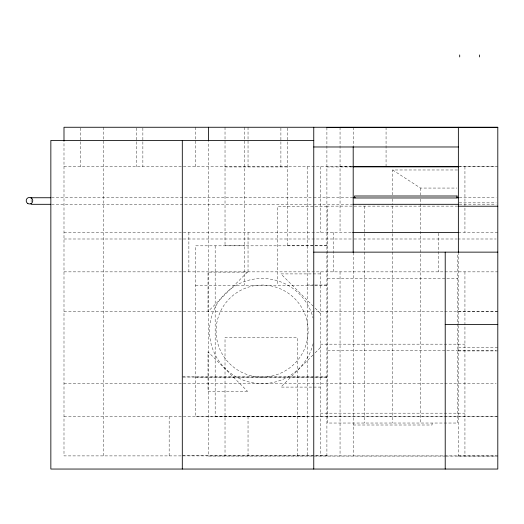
<?xml version="1.0" encoding="UTF-8"?>
<svg xmlns="http://www.w3.org/2000/svg" width="524" height="524" viewBox="0 0 524 524"><rect width="100%" height="100%" fill="white"/><g stroke="black" fill="none" stroke-linecap="round" stroke-linejoin="round"><path stroke-width="0.39" stroke-dasharray="2.62 1.97" d="M312.907 355.082L280.897 387.092L320.334 387.092M315.193 352.796L320.334 347.654M63.994 166.691L353.196 166.691M458.362 166.691L497.8 166.691M340.05 166.789L352.292 166.789M459.404 166.789L496.169 166.789M225.025 166.953L287.473 166.953M326.904 166.953L352.22 166.953M392.633 194.882L392.633 169.979L457.701 169.979M392.633 169.979L420.523 188.057L456.895 188.057M51.594 197.744L312.769 197.744M313.588 197.744L352.069 197.744M459.319 197.744L496.163 197.744M459.168 202.847L496.189 202.847M51.594 204.314L312.769 204.314M313.588 204.314L352.069 204.314M459.319 204.314L496.163 204.314M457.701 206.129L327.566 206.129L327.566 423.032L457.701 423.032L457.701 253.249M326.904 206.391L277.609 206.391L277.609 285.266M63.994 232.42L353.196 232.42M458.362 232.42L497.8 232.42M63.994 238.996L352.383 238.996M354.014 238.996L456.954 238.996M457.766 238.996L496.169 238.996M225.025 245.566L244.747 245.566M287.473 245.566L326.904 245.566M326.904 245.828L195.452 245.828L195.452 416.718L497.8 416.646M63.994 271.858L497.8 271.858M320.334 273.914L280.897 273.914L312.907 305.918M327.566 278.434L457.701 278.434M307.188 285.004L314.289 285.004M315.075 285.004L326.904 285.004M195.452 285.266L326.904 285.266M63.994 311.295L443.88 311.295M444.699 311.295L497.8 311.295M458.362 311.387L497.8 311.387M320.334 344.163L464.939 344.163M458.362 347.445L497.8 347.445M327.566 350.733L457.701 350.733M458.362 350.825L496.189 350.825M458.362 350.916L497.8 350.916M182.293 376.907L326.897 376.907M183.118 377.025L326.904 377.025M195.452 377.28L326.904 377.28M63.994 383.594L443.88 383.594M444.699 383.594L496.169 383.594M320.334 413.174L464.939 413.174M215.168 416.344L307.188 416.344M63.994 416.462L497.8 416.462M353.196 425.003L432.071 425.003L432.071 423.032M182.293 455.782L326.897 455.782M497.8 455.9L63.994 455.9L63.994 141.113M458.362 455.991L496.189 455.991M445.328 456.083L208.598 456.083L208.598 141.742M446.009 456.083L497.8 456.083M315.193 308.204L320.334 313.352M464.939 166.691L464.939 232.42M464.939 271.858L464.939 456.083M458.362 252.142L458.362 456.083M438.647 233.226L438.647 271.858M420.523 188.057L420.523 195.131M420.523 199.061L420.523 202.984M420.523 203.771L420.523 423.032M392.633 198.904L392.633 204.524M392.633 206.129L392.633 423.032M386.064 127.26L386.064 166.691M364.75 206.129L364.75 423.032M353.196 127.26L353.196 146.045M353.196 252.542L353.196 455.9M340.05 127.352L340.05 232.42M340.05 271.858L340.05 456.083M333.48 232.42L333.48 271.858M326.904 127.515L326.904 455.9M320.334 166.691L320.334 232.42M320.334 271.858L320.334 456.083M307.188 166.691L307.188 245.566M307.188 245.828L307.188 455.9M297.318 455.782L297.318 337.469L225.019 337.469L225.019 455.782M287.473 128.059L287.473 245.828M280.897 128.059L280.897 140.936M280.897 141.742L280.897 166.691M248.035 127.26L248.035 166.691M248.035 232.42L248.035 271.858M248.035 416.462L248.035 455.9M244.747 127.26L244.747 285.266M225.025 127.26L225.025 245.828M215.168 245.828L215.168 416.718M195.452 127.26L195.452 166.691M188.876 232.42L188.876 271.858M169.16 416.462L169.16 455.9M142.869 128.059L142.869 140.936M142.869 141.742L142.869 166.691M136.292 128.059L136.292 140.936M136.292 141.742L136.292 166.691M103.431 127.26L103.431 455.9M80.427 128.059L80.427 140.936M80.427 141.742L80.427 166.691M31.132 199.389L31.132 201.884M313.162 343.639A52.583 52.583 0 0 1 232.374 374.424A52.583 52.583 0 0 1 231.968 287.971A52.583 52.583 0 0 1 313.044 317.996M247.439 272.12L208.008 311.557L208.008 272.12L247.439 272.12M247.439 391.205L208.008 391.205L208.008 351.774L247.439 391.205M232.872 366.584A46.007 46.007 0 0 0 307.496 338.609A46.007 46.007 0 0 0 245.959 287.977A46.007 46.007 0 0 0 232.872 366.584"/><path stroke-width="0.79" d="M340.05 127.352L497.8 127.352M326.904 127.515L458.362 127.515M313.758 140.406L50.848 140.406L50.848 469.046L497.8 469.046L497.8 127.26L63.994 127.26L63.994 140.936M313.758 146.975L458.362 146.975M352.639 166.691L458.585 166.691M353.111 166.789L458.585 166.789M50.782 197.744L31.132 197.744L31.132 198.183M352.888 197.744L355.344 197.744M456.863 197.744L458.5 197.744M50.782 204.314L31.132 204.314L31.132 203.351M352.888 204.314L458.5 204.314M458.362 206.227L497.8 206.227M352.606 232.42L458.585 232.42M313.758 252.142L497.8 252.142M445.217 324.441L497.8 324.441M479.401 54.955L479.401 56.926M459.686 54.955L459.686 56.926M458.362 127.26L458.362 252.692M445.217 252.142L445.217 469.046M353.196 146.668L353.196 252.542M313.758 127.26L313.758 469.046M208.598 127.26L208.598 140.936M182.306 140.406L182.306 469.046M457.046 196.002L354.512 196.002L354.512 197.974L457.046 197.974L457.046 196.002M27.844 203.548A3.288 3.288 0 0 0 32.77 200.705A3.288 3.288 0 0 0 27.844 197.856A3.288 3.288 0 0 0 27.844 203.548"/></g></svg>
